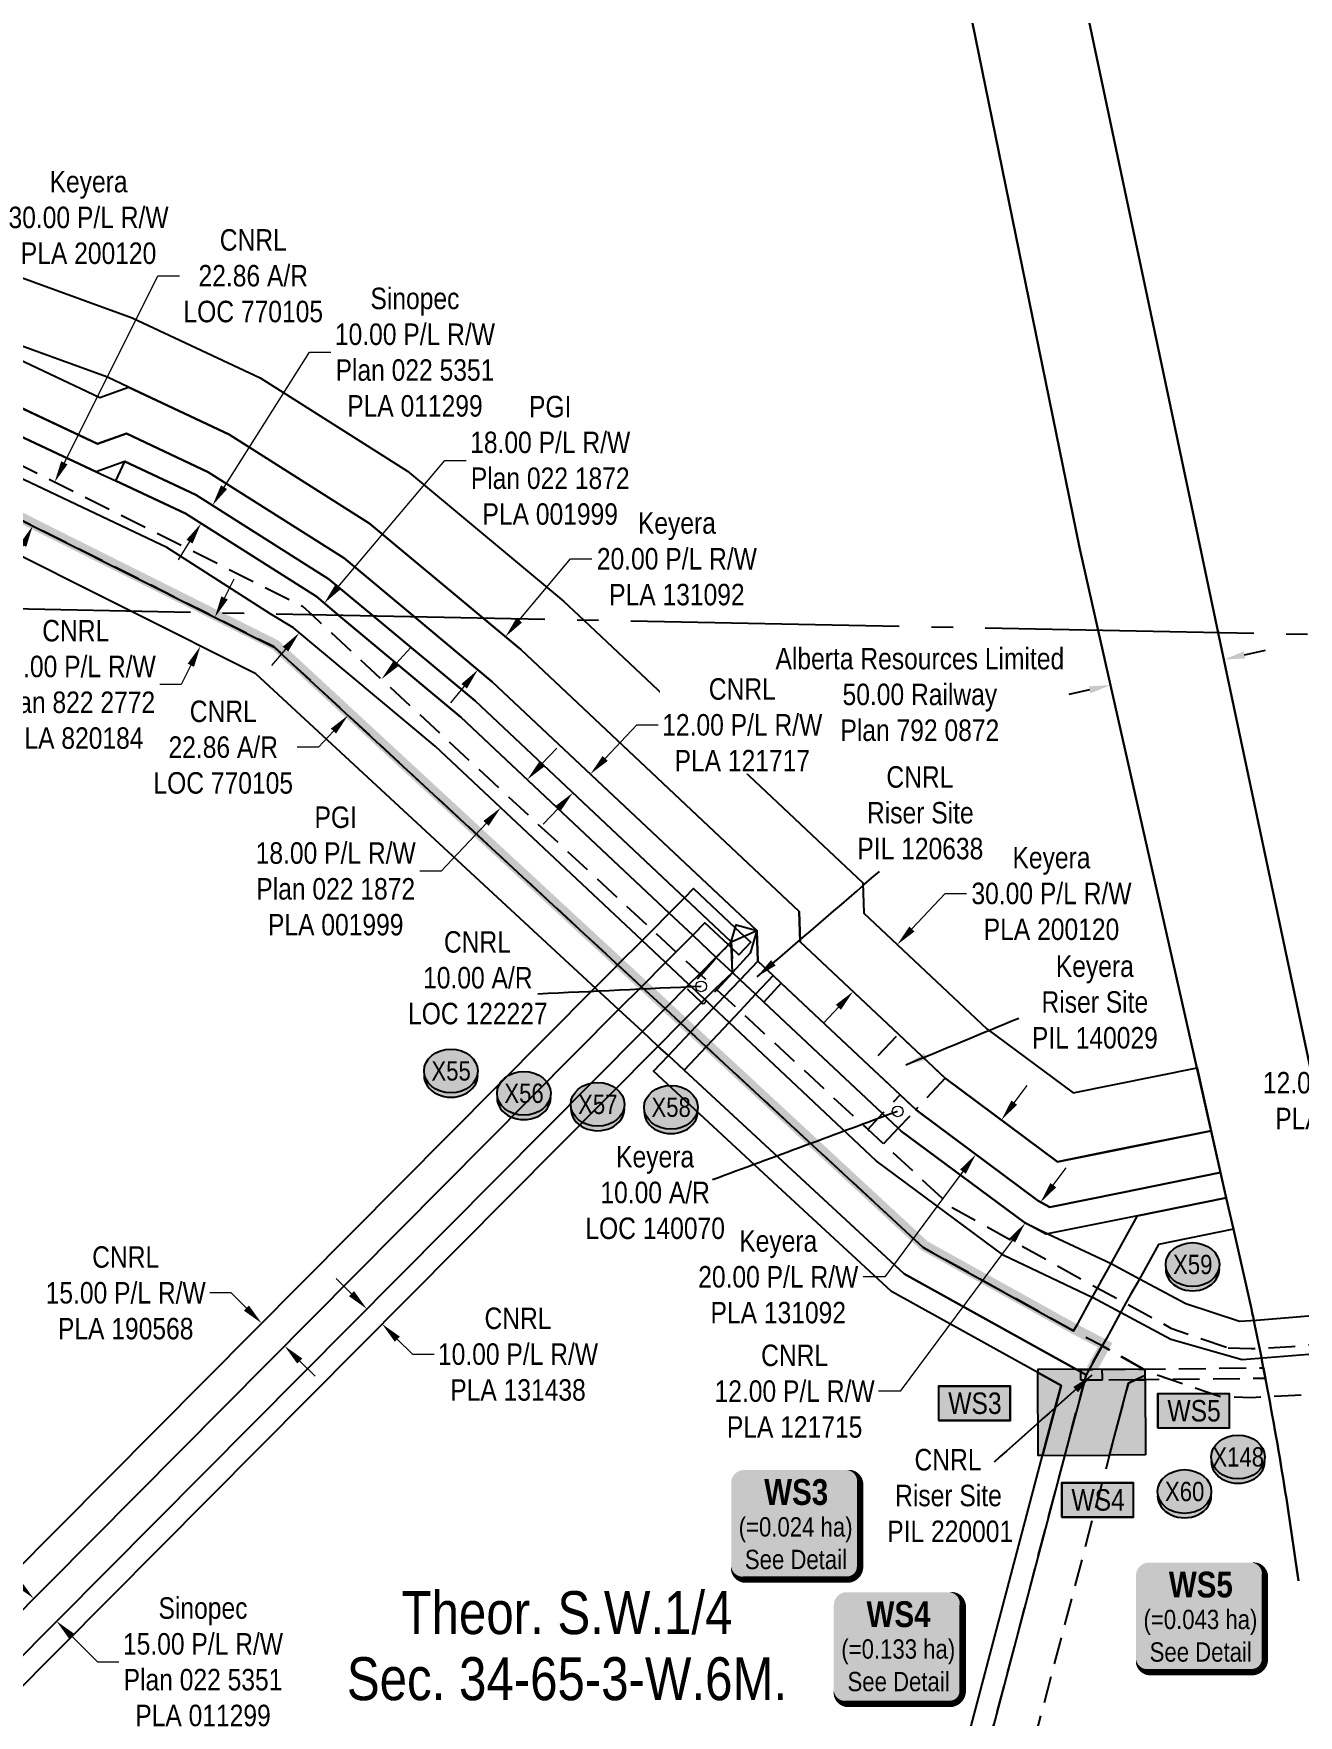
# Model space of a CAD drawing. Extents: x 405326 to 424052, y 6044755 to 6062236.
# Drawn here: x 411182 to 411770, y 6058295 to 6059078 of the extents above; entities that cross this region are included whole.
import ezdxf
from ezdxf.enums import TextEntityAlignment as Align

# ---------------------------------------------------------------- set-up
doc = ezdxf.new("R2010")
doc.units = 0
doc.header["$LTSCALE"] = 5
doc.linetypes.add('foc-ACCESSROAD', pattern=[3.75, 2.5, -1.25])
doc.linetypes.add('foc-QUARTERLINE', pattern=[33, 25, -3, 2, -3])
for name, color, linetype in [('C-SYMBOL', 7, 'Continuous'), ('F-AR', 190, 'foc-ACCESSROAD'), ('F-RW', 190, 'Continuous'), ('F-WS', 190, 'foc-ACCESSROAD'), ('L-SECQ', 8, 'foc-QUARTERLINE'), ('L-TITLEDB', 4, 'Continuous'), ('L-TITLEDB-T', 4, 'Continuous'), ('P-CROSSINGS', 250, 'Continuous'), ('P-PROPOSED', 10, 'Continuous'), ('P-TEMP-BLOCKS', 250, 'Continuous'), ('P-TEMP-H', 41, 'Continuous'), ('P-TEMP_WORKSPACE', 46, 'Continuous'), ('P-WORKAREA', 113, 'Continuous'), ('P-WORKAREA-H', 111, 'Continuous')]:
    doc.layers.add(name, color=color, linetype=linetype)
for name, color, linetype, lineweight in [('F-AR-T', 190, 'Continuous', 9), ('F-RW-T', 190, 'Continuous', 9), ('F-WS-T', 190, 'Continuous', 9)]:
    doc.layers.add(name, color=color, linetype=linetype, lineweight=lineweight)
doc.styles.add('175L', font='ARIALN.TTF', dxfattribs={"height": 20})
doc.styles.add('80', font='ARIALN.TTF', dxfattribs={"height": 10})
doc.styles.add('80CG', font='ARIALN.TTF', dxfattribs={"height": 10})
doc.styles.add('80L', font='ARIALN.TTF', dxfattribs={"height": 10})
doc.styles.add('BOLD', font='ARIALNB.TTF')
doc.styles.add('Crossing', font='ARIALN.TTF', dxfattribs={"height": 10})
doc.dimstyles.new('Compass 5 000', dxfattribs={"dimscale": 5, "dimtxt": 9, "dimasz": 2, "dimexe": 0.2, "dimexo": 0.0625, "dimgap": 0.5, "dimtad": 0, "dimtih": 1, "dimtoh": 1, "dimzin": 0, "dimdsep": 46, "dimtxsty": '80CG', "dimcen": 0.1, "dimse1": 1, "dimse2": 1, "dimclrd": 256, "dimclrt": 256, "dimaunit": 1, "dimadec": 4, "dimazin": 0, "dimtfac": 0.06, "dimtofl": 0, "dimtmove": 0, "dimatfit": 1, "dimfxl": 0.2, "dimtolj": 1, "dimtzin": 0, "dimlwd": -1, "dimarcsym": 0})

# ---------------------------------------------------------------- blocks, each defined once
blk = doc.blocks.new('*D824')
at = {"layer": 'L-TITLEDB-T', "transparency": 16777216}
for p, q in [((411745.37, 6058788.67), (411755.12, 6058790.88)), ((411673.24, 6058772.4), (411663.49, 6058770.2))]:
    blk.add_line(p, q, dxfattribs=at)
for points in [[(411745, 6058790.3), (411745.73, 6058787.05), (411735.61, 6058786.47)], [(411672.88, 6058774.02), (411673.61, 6058770.77), (411683, 6058774.6)]]:
    blk.add_solid(points, dxfattribs=at)
at = {"layer": 'L-TITLEDB-T', "transparency": 16777216, "insert": (411594.23, 6058770.2), "char_height": 10, "attachment_point": 5, "style": '80CG'}
blk.add_mtext('\\A1;Alberta Resources Limited\\P50.00 Railway \\PPlan 792 0872', dxfattribs=at)
blk = doc.blocks.new('*D844')
at = {"layer": 'F-RW-T', "transparency": 16777216}
for p, q in [((411154.5, 6058982.85), (411157.91, 6058992.25)), ((411157.91, 6058992.25), (411167.91, 6058992.25)), ((411137.44, 6058935.85), (411134.03, 6058926.45))]:
    blk.add_line(p, q, dxfattribs=at)
for points in [[(411152.93, 6058983.42), (411156.06, 6058982.28), (411151.09, 6058973.45)], [(411135.87, 6058936.42), (411139.01, 6058935.28), (411140.85, 6058945.25)]]:
    blk.add_solid(points, dxfattribs=at)
at = {"layer": 'F-RW-T', "transparency": 16777216, "insert": (411207.38, 6058992.25), "char_height": 10, "attachment_point": 5, "style": '80CG'}
blk.add_mtext('\\A1;Keyera\\P30.00 P/L R/W\\PPLA 200120', dxfattribs=at)
blk = doc.blocks.new('*D857')
at = {"layer": 'F-RW-T', "transparency": 16777216}
for p, q in [((411590.54, 6058661.06), (411606.02, 6058677.54)), ((411606.02, 6058677.54), (411616.02, 6058677.54)), ((411556.32, 6058624.63), (411549.48, 6058617.34))]:
    blk.add_line(p, q, dxfattribs=at)
for points in [[(411589.32, 6058662.2), (411591.75, 6058659.91), (411583.69, 6058653.77)], [(411555.11, 6058625.77), (411557.54, 6058623.49), (411563.17, 6058631.92)]]:
    blk.add_solid(points, dxfattribs=at)
at = {"layer": 'F-RW-T', "transparency": 16777216, "insert": (411655.49, 6058677.54), "char_height": 10, "attachment_point": 5, "style": '80CG'}
blk.add_mtext('\\A1;Keyera\\P30.00 P/L R/W\\PPLA 200120', dxfattribs=at)
blk = doc.blocks.new('*D862')
at = {"layer": 'F-WS-T', "transparency": 16777216}
for p, q in [((411826.39, 6058510.7), (411816.39, 6058510.7)), ((411816.39, 6058510.7), (411816.74, 6058477.47)), ((411816.85, 6058467.47), (411816.74, 6058477.47)), ((411817.12, 6058442.48), (411817.23, 6058432.48))]:
    blk.add_line(p, q, dxfattribs=at)
for points in [[(411818.52, 6058467.48), (411815.19, 6058467.45), (411816.96, 6058457.47)], [(411818.79, 6058442.49), (411815.46, 6058442.46), (411817.01, 6058452.48)]]:
    blk.add_solid(points, dxfattribs=at)
at = {"layer": 'F-WS-T', "transparency": 16777216, "insert": (411878.26, 6058510.7), "char_height": 10, "attachment_point": 5, "style": '80CG', "bg_fill": 3, "box_fill_scale": 1.1, "bg_fill_color": 256, "bg_fill_true_color": 13158600, "bg_fill_transparency": 0}
blk.add_mtext('\\A1;CNRL\\P5.00 Waterline R/W\\PLOC 220018', dxfattribs=at)
blk = doc.blocks.new('*D863')
at = {"layer": 'F-RW-T', "transparency": 16777216}
for p, q in [((411329.77, 6058491.28), (411322.68, 6058498.33)), ((411351.05, 6058470.14), (411358.15, 6058463.09)), ((411358.15, 6058463.09), (411368.15, 6058463.09))]:
    blk.add_line(p, q, dxfattribs=at)
for points in [[(411330.94, 6058492.46), (411328.59, 6058490.1), (411336.86, 6058484.23)], [(411352.23, 6058471.32), (411349.88, 6058468.95), (411343.96, 6058477.18)]]:
    blk.add_solid(points, dxfattribs=at)
at = {"layer": 'F-RW-T', "transparency": 16777216, "insert": (411407.23, 6058463.09), "char_height": 10, "attachment_point": 5, "style": '80CG'}
blk.add_mtext('\\A1;CNRL\\P10.00 P/L R/W\\PPLA 131438', dxfattribs=at)
blk = doc.blocks.new('*D864')
at = {"layer": 'F-RW-T', "transparency": 16777216}
for p, q in [((411174.71, 6058356.46), (411167.62, 6058363.51)), ((411199.54, 6058331.8), (411211.55, 6058319.87)), ((411211.55, 6058319.87), (411221.55, 6058319.87))]:
    blk.add_line(p, q, dxfattribs=at)
for points in [[(411175.89, 6058357.65), (411173.54, 6058355.28), (411181.81, 6058349.42)], [(411200.71, 6058332.98), (411198.36, 6058330.62), (411192.44, 6058338.85)]]:
    blk.add_solid(points, dxfattribs=at)
at = {"layer": 'F-RW-T', "transparency": 16777216, "insert": (411260.64, 6058319.87), "char_height": 10, "attachment_point": 5, "style": '80CG'}
blk.add_mtext('\\A1;Sinopec\\P15.00 P/L R/W\\PPlan 022 5351\\PPLA 011299', dxfattribs=at)
blk = doc.blocks.new('*D865')
at = {"layer": 'F-RW-T', "transparency": 16777216}
for p, q in [((411273.75, 6058491.63), (411263.75, 6058491.63)), ((411280.84, 6058484.59), (411273.75, 6058491.63)), ((411305.67, 6058459.92), (411312.77, 6058452.87))]:
    blk.add_line(p, q, dxfattribs=at)
for points in [[(411282.02, 6058485.77), (411279.67, 6058483.4), (411287.94, 6058477.54)], [(411306.85, 6058461.1), (411304.5, 6058458.74), (411298.58, 6058466.97)]]:
    blk.add_solid(points, dxfattribs=at)
at = {"layer": 'F-RW-T', "transparency": 16777216, "insert": (411224.66, 6058491.63), "char_height": 10, "attachment_point": 5, "style": '80CG'}
blk.add_mtext('\\A1;CNRL\\P15.00 P/L R/W\\PPLA 190568', dxfattribs=at)
blk = doc.blocks.new('*D866')
at = {"layer": 'F-RW-T', "transparency": 16777216}
for p, q in [((411270.66, 6058815.14), (411275.13, 6058824.09)), ((411254.98, 6058783.82), (411250.51, 6058774.87)), ((411250.51, 6058774.87), (411240.51, 6058774.87))]:
    blk.add_line(p, q, dxfattribs=at)
for points in [[(411269.17, 6058815.89), (411272.15, 6058814.4), (411266.18, 6058806.2)], [(411253.49, 6058784.56), (411256.47, 6058783.07), (411259.46, 6058792.76)]]:
    blk.add_solid(points, dxfattribs=at)
at = {"layer": 'F-RW-T', "transparency": 16777216, "insert": (411201.42, 6058774.87), "char_height": 10, "attachment_point": 5, "style": '80CG'}
blk.add_mtext('\\A1;CNRL\\P15.00 P/L R/W\\PPlan 822 2772\\PPLA 820184', dxfattribs=at)
blk = doc.blocks.new('*D867')
at = {"layer": 'F-AR-T', "transparency": 16777216}
for p, q in [((411350.51, 6058784.69), (411357.3, 6058792.03)), ((411321.37, 6058753.21), (411314.39, 6058745.66)), ((411314.39, 6058745.66), (411304.39, 6058745.66))]:
    blk.add_line(p, q, dxfattribs=at)
for points in [[(411349.29, 6058785.82), (411351.74, 6058783.56), (411343.72, 6058777.35)], [(411320.15, 6058754.34), (411322.6, 6058752.07), (411328.17, 6058760.55)]]:
    blk.add_solid(points, dxfattribs=at)
at = {"layer": 'F-AR-T', "transparency": 16777216, "insert": (411270.06, 6058745.66), "char_height": 10, "attachment_point": 5, "style": '80CG'}
blk.add_mtext('\\A1;CNRL\\P22.86 A/R\\PLOC 770105', dxfattribs=at)
blk = doc.blocks.new('*D868')
at = {"layer": 'F-RW-T', "transparency": 16777216}
for p, q in [((411638.16, 6058580.21), (411644.12, 6058588.24)), ((411614.31, 6058548.1), (411577.88, 6058499.08)), ((411577.88, 6058499.08), (411567.88, 6058499.08))]:
    blk.add_line(p, q, dxfattribs=at)
for points in [[(411636.82, 6058581.2), (411639.5, 6058579.22), (411632.2, 6058572.18)], [(411612.97, 6058549.1), (411615.64, 6058547.11), (411620.27, 6058556.13)]]:
    blk.add_solid(points, dxfattribs=at)
at = {"layer": 'F-RW-T', "transparency": 16777216, "insert": (411528.34, 6058499.08), "char_height": 10, "attachment_point": 5, "style": '80CG'}
blk.add_mtext('\\A1;Keyera\\P20.00 P/L R/W\\PPLA 131092', dxfattribs=at)
blk = doc.blocks.new('*D869')
at = {"layer": 'F-RW-T', "transparency": 16777216}
for p, q in [((411418.39, 6058737.91), (411425.24, 6058745.19)), ((411392.37, 6058710.23), (411371.49, 6058688.02)), ((411371.49, 6058688.02), (411361.49, 6058688.02))]:
    blk.add_line(p, q, dxfattribs=at)
for points in [[(411417.18, 6058739.05), (411419.61, 6058736.77), (411411.54, 6058730.62)], [(411391.16, 6058711.37), (411393.59, 6058709.09), (411399.22, 6058717.52)]]:
    blk.add_solid(points, dxfattribs=at)
at = {"layer": 'F-RW-T', "transparency": 16777216, "insert": (411322.4, 6058688.02), "char_height": 10, "attachment_point": 5, "style": '80CG'}
blk.add_mtext('\\A1;PGI\\P18.00 P/L R/W\\PPlan 022 1872\\PPLA 001999', dxfattribs=at)
blk = doc.blocks.new('*D870')
at = {"layer": 'F-AR-T', "transparency": 16777216}
for p, q in [((411196.12, 6058878.09), (411239.69, 6058965.11)), ((411239.69, 6058965.11), (411249.69, 6058965.11)), ((411176.9, 6058839.73), (411172.43, 6058830.79))]:
    blk.add_line(p, q, dxfattribs=at)
for points in [[(411194.63, 6058878.84), (411197.61, 6058877.35), (411191.64, 6058869.15)], [(411175.41, 6058840.47), (411178.39, 6058838.98), (411181.38, 6058848.67)]]:
    blk.add_solid(points, dxfattribs=at)
at = {"layer": 'F-AR-T', "transparency": 16777216, "insert": (411284.03, 6058965.11), "char_height": 10, "attachment_point": 5, "style": '80CG'}
blk.add_mtext('\\A1;CNRL\\P22.86 A/R\\PLOC 770105', dxfattribs=at)
blk = doc.blocks.new('*D883')
at = {"layer": 'F-RW-T', "transparency": 16777216}
for p, q in [((411407.8, 6058804.78), (411431.63, 6058833.34)), ((411431.63, 6058833.34), (411441.63, 6058833.34)), ((411382.18, 6058774.07), (411375.77, 6058766.39))]:
    blk.add_line(p, q, dxfattribs=at)
for points in [[(411406.52, 6058805.85), (411409.08, 6058803.72), (411401.39, 6058797.1)], [(411380.9, 6058775.14), (411383.46, 6058773), (411388.58, 6058781.75)]]:
    blk.add_solid(points, dxfattribs=at)
at = {"layer": 'F-RW-T', "transparency": 16777216, "insert": (411481.17, 6058833.34), "char_height": 10, "attachment_point": 5, "style": '80CG'}
blk.add_mtext('\\A1;Keyera\\P20.00 P/L R/W\\PPLA 131092', dxfattribs=at)
blk = doc.blocks.new('*D884')
at = {"layer": 'F-RW-T', "transparency": 16777216}
for p, q in [((411270.42, 6058866.72), (411310.19, 6058929.53)), ((411310.19, 6058929.53), (411320.19, 6058929.53)), ((411254.38, 6058841.39), (411249.03, 6058832.94))]:
    blk.add_line(p, q, dxfattribs=at)
for points in [[(411269.01, 6058867.62), (411271.83, 6058865.83), (411265.07, 6058858.27)], [(411252.97, 6058842.28), (411255.79, 6058840.5), (411259.73, 6058849.84)]]:
    blk.add_solid(points, dxfattribs=at)
at = {"layer": 'F-RW-T', "transparency": 16777216, "insert": (411359.27, 6058929.53), "char_height": 10, "attachment_point": 5, "style": '80CG'}
blk.add_mtext('\\A1;Sinopec\\P10.00 P/L R/W\\PPlan 022 5351\\PPLA 011299', dxfattribs=at)
blk = doc.blocks.new('*D999')
at = {"layer": 'F-RW-T', "transparency": 16777216}
for p, q in [((411323.53, 6058820.38), (411373.14, 6058879.17)), ((411373.14, 6058879.17), (411383.14, 6058879.17)), ((411299.03, 6058791.35), (411292.58, 6058783.71))]:
    blk.add_line(p, q, dxfattribs=at)
for points in [[(411322.25, 6058821.46), (411324.8, 6058819.31), (411317.08, 6058812.74)], [(411297.75, 6058792.43), (411300.3, 6058790.28), (411305.48, 6058798.99)]]:
    blk.add_solid(points, dxfattribs=at)
at = {"layer": 'F-RW-T', "transparency": 16777216, "insert": (411422.22, 6058879.17), "char_height": 10, "attachment_point": 5, "style": '80CG'}
blk.add_mtext('\\A1;PGI\\P18.00 P/L R/W\\PPlan 022 1872\\PPLA 001999', dxfattribs=at)
blk = doc.blocks.new('*D1002')
at = {"layer": 'F-RW-T', "transparency": 16777216}
for p, q in [((411447.8, 6058740.47), (411462.51, 6058756.11)), ((411462.51, 6058756.11), (411472.51, 6058756.11)), ((411425.87, 6058717.17), (411419.01, 6058709.89))]:
    blk.add_line(p, q, dxfattribs=at)
for points in [[(411446.58, 6058741.61), (411449.01, 6058739.33), (411440.94, 6058733.19)], [(411424.65, 6058718.31), (411427.08, 6058716.03), (411432.72, 6058724.45)]]:
    blk.add_solid(points, dxfattribs=at)
at = {"layer": 'F-RW-T', "transparency": 16777216, "insert": (411511.6, 6058756.11), "char_height": 10, "attachment_point": 5, "style": '80CG', "bg_fill": 3, "box_fill_scale": 1.1, "bg_fill_color": 256, "bg_fill_true_color": 13158600, "bg_fill_transparency": 0}
blk.add_mtext('\\A1;CNRL\\P12.00 P/L R/W\\PPLA 121717', dxfattribs=at)
blk = doc.blocks.new('xing2')
h = blk.add_hatch(color=50)
h.dxf.hatch_style = 1
edge = h.paths.add_edge_path()
edge.add_ellipse((0, 0), major_axis=(-12.5, 0), ratio=0.816297, start_angle=0, end_angle=360)
h = blk.add_hatch(color=250)
h.dxf.hatch_style = 1
edge = h.paths.add_edge_path()
edge.add_ellipse((0, -2.05), major_axis=(-12.5, 0), ratio=0.816297, start_angle=0, end_angle=180)
edge.add_line((12.5, -2.05), (12.5, 0))
edge.add_ellipse((0, 0), major_axis=(-12.5, 0), ratio=0.816297, start_angle=0, end_angle=180, ccw=False)
edge.add_line((-12.5, 0), (-12.5, -2.05))
at = {"color": 250}
blk.add_ellipse((0, 0), major_axis=(-12.5, 0), ratio=0.816297, dxfattribs=at)
blk.add_ellipse((0, -2.05), major_axis=(-12.5, 0), ratio=0.816297, start_param=0, end_param=3.141593, dxfattribs=at)
at = {"color": 250, "style": 'Crossing'}
blk.add_attdef('CROSSING', text='', height=9, dxfattribs=at).set_placement((0.09, 0.02), align=Align.MIDDLE_CENTER)
at = {"color": 250, "style": 'Crossing', "flags": 1}
for tag, p in [('OWNER', (0.09, -12.49)), ('DESCRIPTION', (0.09, -25.77)), ('LOCATION', (0.09, -39.3)), ('DWG_REF', (0.09, -52.84))]:
    blk.add_attdef(tag, text='', height=9, dxfattribs=at).set_placement(p, align=Align.MIDDLE_CENTER)
blk = doc.blocks.new('*D1118')
at = {"layer": 'F-RW-T', "transparency": 16777216}
for p, q in [((411840.22, 6058589.43), (411830.22, 6058589.43)), ((411842.19, 6058579.63), (411840.22, 6058589.43)), ((411848.52, 6058548.26), (411850.5, 6058538.46))]:
    blk.add_line(p, q, dxfattribs=at)
for points in [[(411843.83, 6058579.96), (411840.56, 6058579.3), (411844.17, 6058569.82)], [(411850.16, 6058548.59), (411846.89, 6058547.93), (411846.55, 6058558.06)]]:
    blk.add_solid(points, dxfattribs=at)
at = {"layer": 'F-RW-T', "transparency": 16777216, "insert": (411791.13, 6058589.43), "char_height": 10, "attachment_point": 5, "style": '80CG'}
blk.add_mtext('\\A1;CNRL\\P12.00 P/L R/W\\PPLA 121715', dxfattribs=at)
blk = doc.blocks.new('*D1119')
at = {"layer": 'F-RW-T', "transparency": 16777216}
for p, q in [((411656.33, 6058541.8), (411662.29, 6058549.82)), ((411637.24, 6058516.11), (411585.04, 6058445.85)), ((411585.04, 6058445.85), (411575.04, 6058445.85))]:
    blk.add_line(p, q, dxfattribs=at)
for points in [[(411654.99, 6058542.79), (411657.67, 6058540.8), (411650.37, 6058533.77)], [(411635.91, 6058517.1), (411638.58, 6058515.12), (411643.21, 6058524.14)]]:
    blk.add_solid(points, dxfattribs=at)
at = {"layer": 'F-RW-T', "transparency": 16777216, "insert": (411535.95, 6058445.85), "char_height": 10, "attachment_point": 5, "style": '80CG'}
blk.add_mtext('\\A1;CNRL\\P12.00 P/L R/W\\PPLA 121715', dxfattribs=at)
blk = doc.blocks.new('Work_Area_ID')
h = blk.add_hatch(color=111)
h.dxf.hatch_style = 1
h.paths.add_polyline_path([(-16.83, -7.79), (16.33, -7.79), (16.33, 7.7), (-16.83, 7.7)])
at = {"color": 250}
for points in [[(-17.03, -7.99), (16.53, -7.99), (16.53, 7.9), (-17.03, 7.9)], [(-16.93, -7.89), (16.43, -7.89), (16.43, 7.8), (-16.93, 7.8)]]:
    blk.add_lwpolyline(points, close=True, dxfattribs=at)
at = {"color": 250, "style": '80L'}
blk.add_attdef('TEMPORARY', text='', height=10, dxfattribs=at).set_placement((0, 0), align=Align.MIDDLE_CENTER)
blk = doc.blocks.new('Temporary Area')
h = blk.add_hatch(color=191)
h.dxf.hatch_style = 1
h.paths.add_polyline_path([(-16.83, -7.79), (16.33, -7.79), (16.33, 7.7), (-16.83, 7.7)])
at = {"color": 250}
for points in [[(-17.03, -7.99), (16.53, -7.99), (16.53, 7.9), (-17.03, 7.9)], [(-16.93, -7.89), (16.43, -7.89), (16.43, 7.8), (-16.93, 7.8)]]:
    blk.add_lwpolyline(points, close=True, dxfattribs=at)
at = {"color": 250, "style": '80L'}
blk.add_attdef('TEMPORARY', text='', height=10, dxfattribs=at).set_placement((0, 0), align=Align.MIDDLE_CENTER)
blk = doc.blocks.new('*U1027')
h = blk.add_hatch(color=191)
edge = h.paths.add_edge_path()
edge.add_line((-24, -32.51), (24, -32.51))
edge.add_arc((24, -26.51), 6, 270, 360)
edge.add_line((30, -26.51), (30, 12.5))
edge.add_arc((24, 12.5), 6, 0, 90)
edge.add_line((24, 18.5), (-24, 18.5))
edge.add_arc((-24, 12.5), 6, 90, 180)
edge.add_line((-30, 12.5), (-30, -26.51))
edge.add_arc((-24, -26.51), 6, 180, 270)
at = {"color": 250, "flags": 128}
blk.add_lwpolyline([(-24, -32.51, 3, 3, 0), (24, -32.51, 3, 3, 0.414214), (30, -26.51, 3, 3, 0), (30, 12.5, 3, 0, 0.414214), (24, 18.5, 0, 0, 0), (-24, 18.5, 0, 0, 0.414214), (-30, 12.5, 0, 0, 0), (-30, -26.51, 0, 3, 0.414214)], format="xyseb", close=True, dxfattribs=at)
at = {"flags": 128}
blk.add_lwpolyline([(-17.88, 15.76, 0, 7.5, 0), (0, 0, 0, 0, 0)], format="xyseb", dxfattribs=at)
at = {"color": 250}
for tag, p, height, style in [('TEMP_AREA_W1_001', (-9.21, 2.24), 12, 'BOLD'), ('ENTER_TEXT_001', (-30.66, -12.47), 9, '80')]:
    blk.add_attdef(tag, p, '', height=height, dxfattribs=dict(at, style=style))
blk = doc.blocks.new('*U1121')
h = blk.add_hatch(color=111)
edge = h.paths.add_edge_path()
edge.add_line((-24, -33.52), (24, -33.52))
edge.add_arc((24, -27.52), 6, 270, 360)
edge.add_line((30, -27.52), (30, 12.5))
edge.add_arc((24, 12.5), 6, 0, 90)
edge.add_line((24, 18.5), (-24, 18.5))
edge.add_arc((-24, 12.5), 6, 90, 180)
edge.add_line((-30, 12.5), (-30, -27.52))
edge.add_arc((-24, -27.52), 6, 180, 270)
at = {"color": 250, "flags": 128}
blk.add_lwpolyline([(-24, -33.52, 3, 3, 0), (24, -33.52, 3, 3, 0.414214), (30, -27.52, 3, 3, 0), (30, 12.5, 3, 0, 0.414214), (24, 18.5, 0, 0, 0), (-24, 18.5, 0, 0, 0.414214), (-30, 12.5, 0, 0, 0), (-30, -27.52, 0, 3, 0.414214)], format="xyseb", close=True, dxfattribs=at)
at = {"flags": 128}
blk.add_lwpolyline([(-13.56, -24.58, 0, 7.5, 0), (0, 0, 0, 0, 0)], format="xyseb", dxfattribs=at)
at = {"color": 250}
for tag, p, height, style in [('TEMP_AREA_W1_001', (-9.21, 2.24), 12, 'BOLD'), ('ENTER_TEXT_001', (-30.66, -12.47), 9, '80')]:
    blk.add_attdef(tag, p, '', height=height, dxfattribs=dict(at, style=style))

msp = doc.modelspace()

# ---------------------------------------------------------------- hatches: boundary and pattern name
at = {"layer": 'P-TEMP-H'}
h = msp.add_hatch(color=256, dxfattribs=at)
h.dxf.hatch_style = 1
h.paths.add_polyline_path([(411649.148, 6058454.56), (411659.957, 6058448.569), (411651.361, 6058415.988), (411649.335, 6058415.978)])
h = msp.add_hatch(color=256, dxfattribs=at)
h.dxf.hatch_style = 1
h.paths.add_polyline_path([(411699.311, 6058416.22), (411682.414, 6058416.138), (411691.257, 6058449.662), (411694.633, 6058451.155), (411699.142, 6058451.204)])
at = {"layer": 'P-WORKAREA-H'}
h = msp.add_hatch(color=256, dxfattribs=at)
h.dxf.hatch_style = 1
h.paths.add_polyline_path([(411649.148, 6058454.56), (411659.957, 6058448.569), (411651.361, 6058415.988), (411682.414, 6058416.138), (411691.257, 6058449.662), (411694.633, 6058451.155), (411699.142, 6058451.204), (411699.118, 6058456.175), (411649.141, 6058455.96)])

# ---------------------------------------------------------------- linework, layer by layer
at = {"layer": 'F-AR', "flags": 128}
for points in [[(411737.728, 6058466.1), (411748.461, 6058465.715), (411767.196, 6058466.641), (411787.236, 6058468.706), (411806.103, 6058471.5), (411839.011, 6058475.711), (411846.044, 6058475.661), (411864.632, 6058475.529), (411869.271, 6058474.364), (411884.118, 6058470.636), (411915.718, 6058459.798), (411941.077, 6058442.032), (411942.255, 6058440.873), (412004.187, 6058379.945), (412030.889, 6058359.451), (412060.627, 6058348.221), (412213.289, 6058321.934), (412243.113, 6058309.68), (412267.707, 6058289.509), (412291.935, 6058267.864), (412291.478, 6058266.505), (412287.967, 6058256.054), (412284.017, 6058244.295), (412276.69, 6058250.864), (412252.845, 6058272.136), (412231.262, 6058289.836), (412206.929, 6058299.834), (412054.597, 6058326.066), (412019.652, 6058339.26), (411989.156, 6058362.667), (411941.643, 6058409.408), (411926.402, 6058424.402), (411905.247, 6058439.222), (411877.615, 6058448.699), (411861.726, 6058452.689), (411850.194, 6058452.771), (411840.199, 6058452.842), (411833.762, 6058452.125), (411790.117, 6058446.022), (411768.934, 6058443.84), (411748.617, 6058442.835), (411733.649, 6058443.372), (411710.507, 6058451.326), (411701.642, 6058454.326), (411698.323, 6058456.201), (411679.054, 6058467.01), (411665.741, 6058473.978), (411595.778, 6058512.771), (411494.832, 6058606.281), (411487.532, 6058613.044), (411483.012, 6058617.188), (411475.68, 6058624.016), (411464.665, 6058634.226), (411453.667, 6058644.401), (411293.809, 6058792.379), (411262.061, 6058808.261), (411158.586, 6058860.086), (411128.71, 6058874.948), (411063.374, 6058907.684), (410808.555, 6059007.783), (410731.279, 6059009.846), (410723.264, 6059010.059), (410723.142, 6059013.539), (410723.044, 6059016.359), (410722.693, 6059026.368), (410722.472, 6059030.051), (410722.399, 6059032.972), (410730.405, 6059032.818), (410813.118, 6059030.641), (411072.676, 6058928.723), (411129.209, 6058900.413), (411159.084, 6058885.452), (411306.924, 6058811.418), (411311.388, 6058807.282), (411469.763, 6058660.604), (411480.77, 6058650.401), (411491.794, 6058640.193), (411492.389, 6058639.653), (411499.168, 6058633.351), (411499.786, 6058632.807), (411503.173, 6058629.671), (411510.48, 6058622.905), (411514.34, 6058619.362), (411569.974, 6058567.817), (411577.309, 6058561.025), (411609.252, 6058531.479), (411676.817, 6058493.962), (411690.076, 6058486.865), (411711.089, 6058475.28), (411737.728, 6058466.1)], [(411494.893, 6058627.552), (411493.495, 6058626.054), (411492.613, 6058626.877), (411486.187, 6058632.878), (411487.598, 6058634.416), (411492.38, 6058639.627), (411499.595, 6058647.763), (411506.504, 6058655.016), (411507.076, 6058640.726), (411499.778, 6058632.782), (411494.893, 6058627.552)], [(411584.152, 6058568.285), (411577.301, 6058561.001), (411569.966, 6058567.793), (411576.869, 6058575.131), (411585.09, 6058583.871), (411592.373, 6058577.025), (411584.152, 6058568.285)], [(411694.633, 6058451.155), (411679.084, 6058450.988), (411679.119, 6058455.986), (411698.342, 6058456.167), (411754.092, 6058456.794), (411755.053, 6058451.807), (411710.507, 6058451.326), (411694.633, 6058451.155)]]:
    msp.add_lwpolyline(points, close=True, dxfattribs=at)
msp.add_lwpolyline([(411532.535, 6057898.474), (411527.893, 6057908.679), (411533.765, 6057930.951), (411551.46, 6057998.056), (411565.18, 6058050.081), (411606.946, 6058208.4), (411665.029, 6058428.608), (411668.975, 6058443.569), (411670.947, 6058451.045), (411671.605, 6058453.54), (411672.99, 6058456.03), (411679.073, 6058466.971), (411698.254, 6058456.192), (411701.67, 6058454.268), (411694.633, 6058451.155), (411691.257, 6058449.662), (411626.273, 6058203.301), (411584.506, 6058044.985), (411572.027, 6057997.649), (411549.041, 6057910.471), (411554.697, 6057898.035)], dxfattribs=at)
at = {"layer": 'F-RW'}
for points in [[(411160.743, 6058969.947), (411227.753, 6058945.63), (411287.245, 6058917.604), (411355.795, 6058874.199), (411428.372, 6058813.661), (411437.807, 6058804.777), (411567.68, 6058682.509), (411568.113, 6058668.402), (411625.351, 6058614.634), (411665.522, 6058584.779), (411723.264, 6058596.428), (411729.836, 6058567.153), (411683.819, 6058557.869), (411658.366, 6058552.74), (411606.076, 6058591.592), (411584.225, 6058612.124), (411543.433, 6058650.454), (411538.516, 6058655.064), (411538.071, 6058669.217), (411408.514, 6058791.166), (411391.089, 6058805.702), (411338.143, 6058849.877), (411272.76, 6058891.278), (411226.017, 6058913.294), (411216.205, 6058917.914), (411160.12, 6058938.254)], [(411160.022, 6058933.239), (411212.637, 6058908.514), (411226.017, 6058913.294), (411272.76, 6058891.278), (411338.143, 6058849.877), (411391.089, 6058805.702), (411408.514, 6058791.166), (411538.065, 6058669.239), (411538.516, 6058655.064), (411543.435, 6058650.461), (411584.226, 6058612.128), (411606.076, 6058591.592), (411658.366, 6058552.74), (411683.82, 6058557.865), (411729.824, 6058567.148), (411734.215, 6058547.63), (411687.771, 6058538.256), (411654.784, 6058531.62), (411649.345, 6058534.527), (411593.221, 6058576.228), (411592.373, 6058577.025), (411585.09, 6058583.871), (411570.524, 6058597.562), (411529.763, 6058635.875), (411525.998, 6058639.388), (411518.797, 6058646.117), (411518.337, 6058660.358), (411395.245, 6058776.194), (411359.113, 6058806.336), (411326.338, 6058833.682), (411263.114, 6058873.717), (411224.967, 6058891.683), (411211.596, 6058886.906), (411164.314, 6058909.107)], [(411164.311, 6058909.089), (411211.596, 6058886.906), (411224.967, 6058891.683), (411263.114, 6058873.717), (411326.338, 6058833.682), (411359.113, 6058806.337), (411395.245, 6058776.194), (411518.337, 6058660.358), (411518.797, 6058646.117), (411510.588, 6058637.43), (411507.002, 6058640.796), (411506.504, 6058655.016), (411387.283, 6058767.21), (411339.927, 6058806.717), (411319.254, 6058823.966), (411257.325, 6058863.179), (411224.337, 6058878.716), (411210.98, 6058873.946), (411159.333, 6058898.131)], [(411159.333, 6058898.131), (411210.98, 6058873.946), (411220.067, 6058869.69), (411252.508, 6058854.407), (411313.387, 6058815.856), (411323.839, 6058807.035), (411380.647, 6058759.677), (411477.608, 6058668.478), (411488.532, 6058658.204), (411499.502, 6058647.85), (411507.016, 6058640.784), (411510.588, 6058637.43), (411517.794, 6058630.657), (411521.619, 6058627.062), (411576.869, 6058575.131), (411584.152, 6058568.285), (411585.508, 6058567.011), (411642.898, 6058524.369), (411653.858, 6058519.189), (411683.205, 6058505.322), (411696.409, 6058498.235), (411718.005, 6058486.652), (411743.021, 6058478.43), (411750.825, 6058478.963), (411800.933, 6058483.156)], [(411147.89, 6058315.262), (411454.073, 6058623.514), (411464.679, 6058634.197), (411475.871, 6058645.456), (411480.765, 6058650.384), (411488.532, 6058658.204), (411477.608, 6058668.478), (411380.647, 6058759.677), (411323.857, 6058807.035), (411313.387, 6058815.856), (411252.508, 6058854.407), (411220.067, 6058869.69), (411224.337, 6058878.716), (411257.325, 6058863.179), (411319.254, 6058823.966), (411339.927, 6058806.717), (411387.283, 6058767.21), (411484.66, 6058675.573), (411506.504, 6058655.016), (411505.152, 6058653.639), (411499.46, 6058647.891), (411491.789, 6058640.176), (411486.8, 6058635.168), (411475.695, 6058623.984), (411465.095, 6058613.305), (411147.464, 6058293.57)], [(411802.466, 6058465.221), (411744.248, 6058460.472), (411710.991, 6058469.995), (411687.663, 6058482.505), (411687.341, 6058482.677), (411674.954, 6058489.326), (411674.438, 6058489.571), (411633.239, 6058509.123), (411573.946, 6058553.167), (411505.486, 6058617.586), (411498.26, 6058624.385), (411494.894, 6058627.552), (411494.015, 6058628.316), (411487.599, 6058634.417), (411486.8, 6058635.169), (411475.871, 6058645.456), (411464.939, 6058655.733), (411368.729, 6058746.188), (411302.758, 6058801.217), (411292.212, 6058807.663), (411243.843, 6058838.614), (411158.953, 6058878.775)], [(411158.584, 6058859.999), (411261.982, 6058808.262), (411293.836, 6058792.321), (411464.679, 6058634.197), (411475.695, 6058623.984), (411482.99, 6058617.153), (411487.527, 6058613.028), (411494.827, 6058606.265), (411595.805, 6058512.713), (411665.768, 6058473.92), (411667.862, 6058477.595), (411673.355, 6058487.618), (411676.842, 6058493.907), (411678.861, 6058497.633), (411682.107, 6058503.345), (411695.573, 6058527.592), (411736.858, 6058535.924), (411740.16, 6058521.294), (411705.325, 6058514.261), (411695.309, 6058496.258), (411692.076, 6058490.54), (411690.094, 6058486.96), (411686.579, 6058480.52), (411681.081, 6058470.499), (411679.068, 6058466.95), (411671.605, 6058453.54), (411586.949, 6058500.48), (411484.523, 6058595.322), (411477.201, 6058602.101), (411472.372, 6058606.454), (411465.095, 6058613.305), (411454.073, 6058623.514), (411285.215, 6058779.869), (411227.089, 6058808.955), (411158.258, 6058843.396)], [(411148.316, 6058336.973), (411443.061, 6058633.71), (411443.43, 6058634.082), (411453.664, 6058644.391), (411454.038, 6058644.768), (411464.939, 6058655.733), (411469.755, 6058660.579), (411477.608, 6058668.478), (411484.66, 6058675.573), (411488.926, 6058679.864), (411508.362, 6058661.6), (411512.492, 6058657.72), (411515.528, 6058654.867), (411510.051, 6058649.04), (411506.605, 6058652.284), (411505.152, 6058653.639), (411494.212, 6058663.924), (411488.532, 6058658.204), (411480.765, 6058650.384), (411475.871, 6058645.456), (411464.679, 6058634.197), (411454.073, 6058623.514), (411147.89, 6058315.262)], [(411147.464, 6058293.57), (411465.094, 6058613.308), (411475.694, 6058623.986), (411486.8, 6058635.168), (411491.789, 6058640.177), (411495.203, 6058643.612), (411499.494, 6058647.859), (411506.504, 6058655.016), (411508.762, 6058663.015), (411518.337, 6058660.358), (411515.327, 6058649.752), (411506.991, 6058640.806), (411499.153, 6058633.305), (411493.982, 6058628.216), (411492.619, 6058626.86), (411482.888, 6058617.051), (411472.28, 6058606.361), (411147.18, 6058279.096)], [(411541.144, 6057998.26), (411656.01, 6058433.607), (411659.957, 6058448.569), (411581.041, 6058492.309), (411526.051, 6058543.209), (411470.308, 6058594.808), (411477.201, 6058602.101), (411487.527, 6058613.028), (411498.26, 6058624.385), (411503.201, 6058629.613), (411510.588, 6058637.43), (411518.797, 6058646.117), (411525.996, 6058639.381), (411517.794, 6058630.657), (411510.472, 6058622.88), (411505.486, 6058617.586), (411494.827, 6058606.265), (411484.523, 6058595.322), (411586.949, 6058500.48), (411671.605, 6058453.54), (411668.976, 6058443.569), (411665.03, 6058428.608), (411606.948, 6058208.399)]]:
    msp.add_lwpolyline(points, dxfattribs=at)
msp.add_lwpolyline([(411649.345, 6058534.527), (411654.784, 6058531.62), (411687.771, 6058538.256), (411734.215, 6058547.63), (411736.858, 6058535.923), (411695.574, 6058527.593), (411652.922, 6058519.001), (411642.898, 6058524.369), (411585.508, 6058567.011), (411584.152, 6058568.285), (411576.869, 6058575.131), (411521.619, 6058627.062), (411517.794, 6058630.657), (411510.588, 6058637.43), (411518.797, 6058646.117), (411525.999, 6058639.389), (411529.763, 6058635.875), (411570.524, 6058597.562), (411585.09, 6058583.871), (411592.373, 6058577.025), (411593.221, 6058576.228), (411649.345, 6058534.527)], close=True, dxfattribs=at)
at = {"layer": 'F-WS'}
msp.add_lwpolyline([(411529.763, 6058635.875), (411521.619, 6058627.062), (411517.794, 6058630.657), (411510.588, 6058637.43), (411507.047, 6058640.752), (411506.504, 6058655.016), (411508.367, 6058655.858), (411518.337, 6058660.358), (411518.797, 6058646.117), (411525.997, 6058639.383), (411529.763, 6058635.875)], close=True, dxfattribs=at)
at = {"layer": 'F-WS', "flags": 128}
for points in [[(411606.076, 6058591.592), (411592.373, 6058577.025), (411585.09, 6058583.871), (411570.524, 6058597.562), (411584.227, 6058612.129), (411606.076, 6058591.592)], [(411670.947, 6058451.045), (411669.088, 6058451.058), (411669.116, 6058454.92), (411669.124, 6058456.056), (411672.991, 6058456.029), (411679.119, 6058455.986), (411679.084, 6058450.988), (411670.947, 6058451.045)]]:
    msp.add_lwpolyline(points, close=True, dxfattribs=at)
at = {"layer": 'L-SECQ'}
msp.add_line((411914.621, 6058795.365), (411147.557, 6058810.536), dxfattribs=at)
at = {"layer": 'L-TITLEDB', "linetype": 'Continuous'}
for points in [[(411789.67, 6058531.288), (411797.437, 6058494.52), (411789.67, 6058531.288), (411786.571, 6058545.959), (411733.126, 6058798.953), (411722.353, 6058849.951), (411573.776, 6059553.272), (411722.353, 6058849.951), (411733.126, 6058798.953), (411786.571, 6058545.959)], [(411740.16, 6058521.294), (411748.53, 6058484.199), (411740.16, 6058521.294), (411736.858, 6058535.923), (411677.252, 6058800.059), (411668.555, 6058838.597), (411524.868, 6059542.955), (411668.555, 6058838.597), (411677.252, 6058800.059), (411736.858, 6058535.923)]]:
    msp.add_lwpolyline(points, close=True, dxfattribs=at)
for points in [[(411750.005, 6058477.157, 0.0010455), (411748.53, 6058484.199, -0.0010455)], [(411753.586, 6058459.391, 0.0026341), (411750.005, 6058477.157, -0.0026341)], [(411770.374, 6058357.566, 0.0150017), (411753.586, 6058459.391, -0.0150017)]]:
    msp.add_lwpolyline(points, format="xyb", close=True, dxfattribs=at)
at = {"layer": 'P-PROPOSED', "const_width": 4.998, "flags": 128}
msp.add_lwpolyline([(411674.13, 6058456.021), (411680.453, 6058467.359), (411666.216, 6058474.858), (411596.368, 6058513.587), (411495.511, 6058607.015), (411488.21, 6058613.779), (411483.691, 6058617.922), (411476.36, 6058624.748), (411465.345, 6058634.959), (411454.346, 6058645.135), (411294.383, 6058793.209), (411262.509, 6058809.155), (411159.032, 6058860.98), (411129.156, 6058875.842), (411063.782, 6058908.598), (410808.757, 6059008.777), (410723.291, 6059011.058), (410329.738, 6059021.564)], dxfattribs=at)
at = {"layer": 'P-TEMP_WORKSPACE', "flags": 128}
for points in [[(411649.148, 6058454.56), (411659.957, 6058448.569), (411651.361, 6058415.988), (411649.335, 6058415.978)], [(411699.311, 6058416.22), (411682.414, 6058416.138), (411691.257, 6058449.662), (411694.633, 6058451.155), (411699.142, 6058451.204)]]:
    msp.add_lwpolyline(points, close=True, dxfattribs=at)
at = {"layer": 'P-WORKAREA', "flags": 128}
msp.add_lwpolyline([(411649.148, 6058454.56), (411659.957, 6058448.569), (411651.361, 6058415.988), (411682.414, 6058416.138), (411691.257, 6058449.662), (411694.633, 6058451.155), (411699.142, 6058451.204), (411699.118, 6058456.175), (411649.141, 6058455.96)], close=True, dxfattribs=at)

# ---------------------------------------------------------------- block references
at = {"layer": 'P-CROSSINGS', "color": 5, "xscale": 0.999551, "yscale": 0.999551, "zscale": 0.999551}
for p, values in [((411376.009, 6058594.979), {'CROSSING': 'X55'}), ((411409.955, 6058584.561), {'CROSSING': 'X56'}), ((411444.279, 6058579.412), {'CROSSING': 'X57'}), ((411478.406, 6058578.071), {'CROSSING': 'X58'}), ((411721.133, 6058504.856), {'CROSSING': 'X59'}), ((411742.296, 6058415.287), {'CROSSING': 'X148'}), ((411717.381, 6058399.188), {'CROSSING': 'X60'})]:
    msp.add_blockref('xing2', p, dxfattribs=at).add_auto_attribs(values)
at = {"layer": 'P-TEMP-BLOCKS', "color": 2, "xscale": 0.999551, "yscale": 0.999551, "zscale": 0.999551}
for name, p, values in [('Temporary Area', (411619.873, 6058440.299), {'TEMPORARY': 'WS3'}), ('Temporary Area', (411721.859, 6058436.795), {'TEMPORARY': 'WS5'}), ('Work_Area_ID', (411677.191, 6058395.294), {'TEMPORARY': 'WS4'})]:
    msp.add_blockref(name, p, dxfattribs=at).add_auto_attribs(values)
at = {"layer": 'P-TEMP-BLOCKS', "color": 6}
ref = msp.add_blockref('*U1027', (411536.427, 6058390.694), dxfattribs=dict(at, xscale=0.999551, yscale=0.999551, zscale=0.999551))
ref.add_attrib('TEMP_AREA_W1_001', 'WS3', (411521.81, 6058392.957), dxfattribs={"layer": '0', "color": 250, "height": 11.9946, "style": 'BOLD'})
ref.add_attrib('ENTER_TEXT_001', '(=0.024 ha)', (411509.93, 6058378.229), dxfattribs={"layer": '0', "color": 250, "height": 8.99596, "style": '80'})
ref.add_attrib('ENTER_TEXT_002', 'See Detail', (411512.795, 6058363.076), dxfattribs={"layer": '0', "color": 250, "height": 8.996, "style": '80'})
ref = msp.add_blockref('*U1027', (411724.809, 6058347.607), dxfattribs=dict(at, xscale=0.999551, yscale=0.999551, zscale=0.999551))
ref.add_attrib('TEMP_AREA_W1_001', 'WS5', (411710.111, 6058349.87), dxfattribs={"layer": '0', "color": 250, "height": 11.9946, "style": 'BOLD'})
ref.add_attrib('ENTER_TEXT_001', '(=0.043 ha)', (411698.312, 6058335.142), dxfattribs={"layer": '0', "color": 250, "height": 8.99596, "style": '80'})
ref.add_attrib('ENTER_TEXT_002', 'See Detail', (411701.178, 6058319.989), dxfattribs={"layer": '0', "color": 250, "height": 8.996, "style": '80'})
at = {"layer": 'P-TEMP-BLOCKS', "color": 2}
ref = msp.add_blockref('*U1121', (411584.191, 6058333.843), dxfattribs=dict(at, xscale=0.999551, yscale=0.999551, zscale=0.999551))
ref.add_attrib('TEMP_AREA_W1_001', 'WS4', (411569.444, 6058336.107), dxfattribs={"layer": '0', "color": 250, "height": 11.9946, "style": 'BOLD'})
ref.add_attrib('ENTER_TEXT_001', '(=0.133 ha)', (411557.694, 6058321.378), dxfattribs={"layer": '0', "color": 250, "height": 8.99596, "style": '80'})
ref.add_attrib('ENTER_TEXT_002', 'See Detail', (411560.56, 6058306.226), dxfattribs={"layer": '0', "color": 250, "height": 8.996, "style": '80'})

# ---------------------------------------------------------------- texts
at = {"layer": 'C-SYMBOL', "color": 3, "style": '175L'}
for s, p in [('Theor. S.W.1/4', (411430.034, 6058326.814)), ('Sec. 34-65-3-W.6M.', (411430.034, 6058296.066))]:
    msp.add_text(s, height=19.99102, dxfattribs=at).set_placement(p, align=Align.BOTTOM_CENTER)
at = {"layer": 'F-WS-T', "char_height": 10, "attachment_point": 1, "style": '80L'}
for s, width, insert in [('\\pi13.99611;CNRL\\P\\pi4.95791;Riser Site\\P\\pi0.48997;PIL 120638', 58.19004, (411564.673, 6058736.843)), ('\\pi18.24463;CNRL\\P\\pi8.56182;10.00 A/R\\P\\pi1.54272;LOC 122227', 66.68708, (411354.51, 6058660.043)), ('\\pi11.62231;Keyera\\P\\pi4.95791;Riser Site\\P\\pi0.48997;PIL 140029', 58.19004, (411645.887, 6058648.75)), ('\\pi15.87083;Keyera\\P\\pi8.56182;10.00 A/R\\P\\pi1.55296;LOC 140070', 66.68708, (411437.018, 6058560.082)), ('\\pi13.99611;CNRL\\P\\pi4.95791;Riser Site\\P\\pi1.29147;PIL 220001', 58.19004, (411577.76, 6058419.005))]:
    msp.add_mtext_dynamic_manual_height_columns(s, width=width, gutter_width=49.978, heights=[0], dxfattribs=dict(at, insert=insert))

# ---------------------------------------------------------------- dimensions: what is measured, and where the dimension line sits
at = {"layer": 'F-AR-T'}
for base, p1, p2, angle, picture, middle in [((411191.638, 6058869.15), (411171.526, 6058853.605), (411181.783, 6058874.085), 63.399653, '*D870', (411284.026, 6058965.108)), ((411328.167, 6058760.546), (411326.017, 6058793.734), (411310.464, 6058776.931), 227.214125, '*D867', (411270.057, 6058745.662))]:
    dim = msp.add_linear_dim(base=base, p1=p1, p2=p2, angle=angle, text='CNRL\\P22.86 A/R\\PLOC 770105', dimstyle='Compass 5 000', dxfattribs=at)
    dim.commit()
    dim.dimension.update_dxf_attribs({"geometry": picture, "text_midpoint": middle, "dimtype": 161})
at = {"layer": 'F-RW-T'}
for base, p1, p2, angle, text, picture, middle in [((411151.086, 6058973.451), (411181.759, 6058930.407), (411191.992, 6058958.607), 70.05495, 'Keyera\\P30.00 P/L R/W\\PPLA 200120', '*D844', (411207.38, 6058992.252)), ((411265.071, 6058858.275), (411261.11, 6058848.96), (411266.454, 6058857.4), 57.657641, 'Sinopec\\P10.00 P/L R/W\\PPlan 022 5351\\PPLA 011299', '*D884', (411359.274, 6058929.525)), ((411317.078, 6058812.741), (411309.96, 6058795.21), (411321.562, 6058808.957), 49.838845, 'PGI\\P18.00 P/L R/W\\PPlan 022 1872\\PPLA 001999', '*D999', (411422.223, 6058879.17)), ((411401.394, 6058797.104), (411344.209, 6058818.772), (411357.02, 6058834.127), 50.160627, 'Keyera\\P20.00 P/L R/W\\PPLA 131092', '*D883', (411481.166, 6058833.339)), ((411259.456, 6058792.758), (411272.126, 6058803.226), (411265.4, 6058789.784), 243.416927, 'CNRL\\P15.00 P/L R/W\\PPlan 822 2772\\PPLA 820184', '*D866', (411201.421, 6058774.872)), ((411399.224, 6058717.518), (411394.878, 6058746.292), (411382.557, 6058733.187), 226.765854, 'PGI\\P18.00 P/L R/W\\PPlan 022 1872\\PPLA 001999', '*D869', (411322.4, 6058688.015)), ((411583.693, 6058653.767), (411550.317, 6058643.994), (411570.839, 6058665.841), 46.790562, 'Keyera\\P30.00 P/L R/W\\PPLA 200120', '*D857', (411655.492, 6058677.536)), ((411620.269, 6058556.131), (411634.643, 6058570.366), (411622.716, 6058554.313), 233.386938, 'Keyera\\P20.00 P/L R/W\\PPLA 131092', '*D868', (411528.34, 6058499.08)), ((411287.938, 6058477.539), (411393.556, 6058562.588), (411382.915, 6058573.157), 135.192954, 'CNRL\\P15.00 P/L R/W\\PPLA 190568', '*D865', (411224.663, 6058491.633)), ((411343.958, 6058477.184), (411361.623, 6058509.155), (411368.717, 6058502.108), 315.190161, 'CNRL\\P10.00 P/L R/W\\PPLA 131438', '*D863', (411407.233, 6058463.089)), ((411192.443, 6058338.848), (411277.852, 6058446.102), (411288.49, 6058435.535), 315.190131, 'Sinopec\\P15.00 P/L R/W\\PPlan 022 5351\\PPLA 011299', '*D864', (411260.637, 6058319.867))]:
    dim = msp.add_linear_dim(base=base, p1=p1, p2=p2, angle=angle, text=text, dimstyle='Compass 5 000', dxfattribs=at)
    dim.commit()
    dim.dimension.update_dxf_attribs({"geometry": picture, "text_midpoint": middle, "dimtype": 161})
at = {"layer": 'F-RW-T', "color": 2}
dim = msp.add_aligned_dim(p1=(411845.427, 6058557.839), p2=(411843.054, 6058569.598), distance=-1.142, text='CNRL\\P12.00 P/L R/W\\PPLA 121715', dimstyle='Compass 5 000', dxfattribs=at)
dim.commit()
dim.dimension.update_dxf_attribs({"geometry": '*D1118', "text_midpoint": (411791.13, 6058589.429)})
dim = msp.add_linear_dim(base=(411643.209, 6058524.138), p1=(411638.319, 6058542.72), p2=(411631.162, 6058533.089), angle=233.386777, text='CNRL\\P12.00 P/L R/W\\PPLA 121715', dimstyle='Compass 5 000', dxfattribs=at)
dim.commit()
dim.dimension.update_dxf_attribs({"geometry": '*D1119', "text_midpoint": (411535.951, 6058445.846), "dimtype": 161})

# ---------------------------------------------------------------- leaders
at = {"layer": 'F-WS-T', "path_type": 1}
for points, override in [([(411518.462, 6058638.792), (411575.532, 6058687.872)], {"dimasz": 2, "dimgap": 0.5, "dimtad": 0}), ([(411492.451, 6058634.349), (411416.506, 6058630.752)], {"dimasz": 1, "dimgap": 0.5, "dimtad": 0, "dimldrblk": 'DotBlank'}), ([(411587.663, 6058597.82), (411640.317, 6058619.612)], {"dimgap": 0.5, "dimtad": 0}), ([(411583.91, 6058576.158), (411497.805, 6058544.26)], {"dimasz": 1, "dimgap": 0.5, "dimtad": 0, "dimldrblk": 'DotBlank'}), ([(411674.216, 6058453.301), (411628.832, 6058412.921)], {"dimasz": 2, "dimgap": 0.5, "dimtad": 0})]:
    msp.add_leader(points, dimstyle='Compass 5 000', override=override, dxfattribs=at)

# ---------------------------------------------------------------- next in the draw order: dimensions: what is measured, and where the dimension line sits
at = {"layer": 'F-RW-T', "color": 2}
dim = msp.add_linear_dim(base=(411440.944, 6058733.189), p1=(411452.789, 6058705.565), p2=(411461.012, 6058714.303), angle=46.739619, text='CNRL\\P12.00 P/L R/W\\PPLA 121717', dimstyle='Compass 5 000', override={"dimtfill": 1}, dxfattribs=at)
dim.commit()
dim.dimension.update_dxf_attribs({"geometry": '*D1002', "text_midpoint": (411511.598, 6058756.108), "dimtype": 161})
at = {"layer": 'F-WS-T'}
dim = msp.add_linear_dim(base=(411817.014, 6058452.476), p1=(411740.253, 6058456.638), p2=(411740.307, 6058451.648), angle=270.618574, text='CNRL\\P5.00 Waterline R/W\\PLOC 220018', dimstyle='Compass 5 000', override={"dimtmove": 1, "dimtfill": 1}, dxfattribs=at)
dim.commit()
dim.dimension.update_dxf_attribs({"geometry": '*D862', "text_midpoint": (411822.6, 6058510.7), "dimtype": 161})

# ---------------------------------------------------------------- next in the draw order: dimensions: what is measured, and where the dimension line sits
at = {"layer": 'L-TITLEDB-T', "color": 3}
dim = msp.add_linear_dim(base=(411682.997, 6058774.6), p1=(411737.979, 6058775.98), p2=(411685.365, 6058764.107), angle=192.716592, text='Alberta Resources Limited\\P50.00 Railway \\PPlan 792 0872', dimstyle='Compass 5 000', dxfattribs=at)
dim.commit()
dim.dimension.update_dxf_attribs({"geometry": '*D824', "text_midpoint": (411594.231, 6058770.197), "dimtype": 161})

doc.saveas('drawing.dxf')
